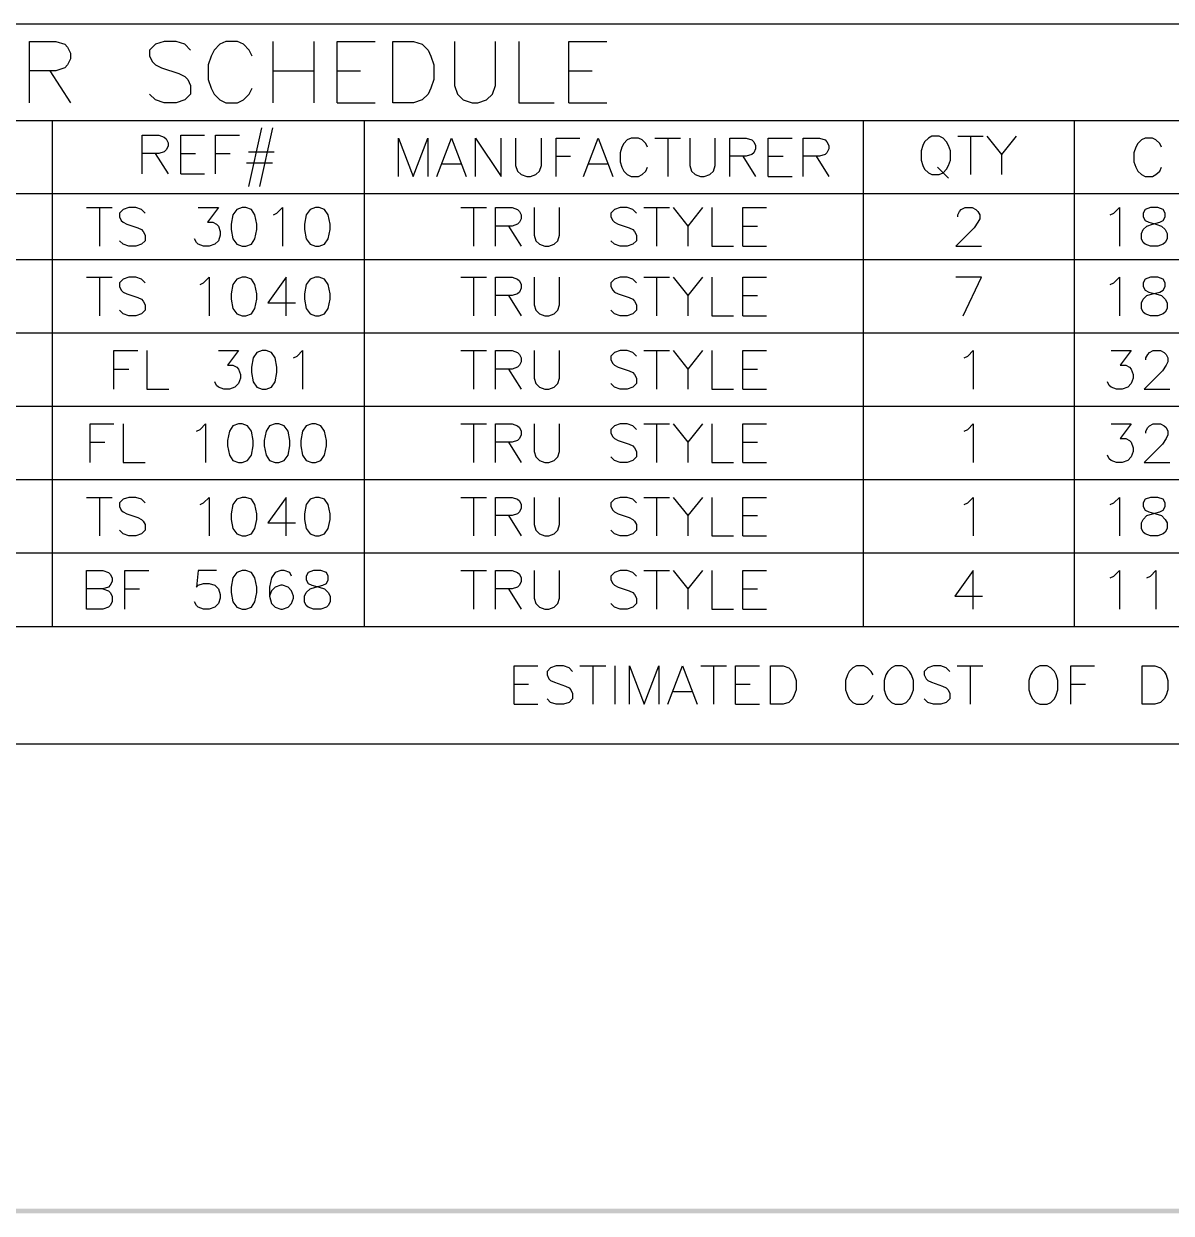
# Paper-space layout 'ISO A1' of a CAD drawing. Extents: x 0 to 817, y 0 to 553.
# Drawn here: x 159.5 to 308.7, y 0 to 154.6 of the extents above; entities that cross this region are included whole.
import ezdxf
from ezdxf.xclip import XClip

# ---------------------------------------------------------------- set-up
doc = ezdxf.new("R2010")
doc.units = 0
doc.header["$XCLIPFRAME"] = 0
doc.layers.add('Schedules', color=7, linetype='Continuous')
doc.layers.add('Text', color=7, linetype='Continuous')

# ---------------------------------------------------------------- blocks, each defined once
blk = doc.blocks.new('Viewport6')
at = {"linetype": 'Continuous', "lineweight": 25, "true_color": 0x000000}
blk.add_hatch(color=18, dxfattribs=at).paths.add_polyline_path([(764.45, 0), (0, 0), (0, 0.59), (764.45, 0.59)])
at = {"layer": 'Schedules', "color": 18, "linetype": 'Continuous', "lineweight": 25, "true_color": 0x000000}
for p, q in [((191.86, 152.32), (191.86, 144.32)), ((197.19, 152.32), (197.19, 144.32)), ((162.9, 148.51), (165.57, 144.32)), ((191.86, 148.51), (197.19, 148.51)), ((200.24, 148.51), (203.29, 148.51)), ((230.34, 148.51), (233.39, 148.51)), ((200.24, 144.32), (205.19, 144.32)), ((230.34, 144.32), (235.29, 144.32)), ((190.38, 141.06), (188.73, 133.44)), ((191.82, 141.06), (190.14, 133.44)), ((241.54, 139.75), (244.86, 139.75)), ((243.21, 139.75), (243.21, 134.75)), ((280.91, 140), (284.23, 140)), ((282.56, 140), (282.56, 135)), ((288.53, 140), (286.62, 137.61)), ((176.58, 137.74), (178.25, 135.11)), ((179.92, 137.74), (181.83, 137.74)), ((184.43, 137.74), (186.33, 137.74)), ((188.73, 137.97), (192.05, 137.97)), ((188.47, 136.55), (191.82, 136.55)), ((213.91, 136.42), (216.31, 136.42)), ((228.69, 137.38), (230.59, 137.38)), ((232.97, 136.42), (235.36, 136.42)), ((252.97, 137.38), (254.64, 134.75)), ((256.29, 137.38), (258.2, 137.38)), ((262.49, 137.38), (264.17, 134.75)), ((179.92, 135.11), (183.01, 135.11)), ((256.29, 134.75), (259.4, 134.75)), ((278.28, 135.96), (279.7, 134.52)), ((167.64, 130.71), (170.99, 130.71)), ((169.32, 130.71), (169.32, 125.71)), ((216.31, 130.71), (219.63, 130.71)), ((217.96, 130.71), (217.96, 125.71)), ((240.12, 130.71), (243.44, 130.71)), ((241.77, 130.71), (241.77, 125.71)), ((247.72, 130.71), (245.81, 128.32)), ((222.49, 128.32), (224.16, 125.71)), ((252.97, 128.32), (254.87, 128.32)), ((252.97, 125.71), (256.06, 125.71)), ((167.64, 121.65), (170.99, 121.65)), ((169.32, 121.65), (169.32, 116.65)), ((216.31, 121.65), (219.63, 121.65)), ((217.96, 121.65), (217.96, 116.65)), ((240.12, 121.65), (243.44, 121.65)), ((241.77, 121.65), (241.77, 116.65)), ((247.72, 121.65), (245.81, 119.28)), ((222.49, 119.28), (224.16, 116.65)), ((252.97, 119.28), (254.87, 119.28)), ((252.97, 116.65), (256.06, 116.65)), ((216.31, 112.12), (219.63, 112.12)), ((217.96, 112.12), (217.96, 107.13)), ((240.12, 112.12), (243.44, 112.12)), ((241.77, 112.12), (241.77, 107.13)), ((247.72, 112.12), (245.81, 109.73)), ((171.22, 109.73), (173.13, 109.73)), ((222.49, 109.73), (224.16, 107.13)), ((252.97, 109.73), (254.87, 109.73)), ((252.97, 107.13), (256.06, 107.13)), ((216.31, 102.6), (219.63, 102.6)), ((217.96, 102.6), (217.96, 97.58)), ((240.12, 102.6), (243.44, 102.6)), ((241.77, 102.6), (241.77, 97.58)), ((247.72, 102.6), (245.81, 100.21)), ((168.13, 100.21), (170.04, 100.21)), ((222.49, 100.21), (224.16, 97.58)), ((252.97, 100.21), (254.87, 100.21)), ((252.97, 97.58), (256.06, 97.58)), ((167.64, 93.05), (170.99, 93.05)), ((169.32, 93.05), (169.32, 88.06)), ((216.31, 93.05), (219.63, 93.05)), ((217.96, 93.05), (217.96, 88.06)), ((240.12, 93.05), (243.44, 93.05)), ((241.77, 93.05), (241.77, 88.06)), ((247.72, 93.05), (245.81, 90.68)), ((222.49, 90.68), (224.16, 88.06)), ((252.97, 90.68), (254.87, 90.68)), ((252.97, 88.06), (256.06, 88.06)), ((216.31, 83.53), (219.63, 83.53)), ((217.96, 83.53), (217.96, 78.53)), ((240.12, 83.53), (243.44, 83.53)), ((241.77, 83.53), (241.77, 78.53)), ((247.72, 83.53), (245.81, 81.16)), ((172.64, 81.16), (174.54, 81.16)), ((222.49, 81.16), (224.16, 78.53)), ((252.97, 81.16), (254.87, 81.16)), ((252.97, 78.53), (256.06, 78.53)), ((96.46, 76.27), (163.2, 76.27)), ((163.2, 76.27), (203.75, 76.27)), ((203.75, 76.27), (268.61, 76.27)), ((268.61, 76.27), (296.06, 76.27)), ((296.06, 76.27), (329.47, 76.27)), ((231.8, 71.14), (235.15, 71.14)), ((233.47, 71.14), (233.47, 66.15)), ((236.33, 71.14), (236.33, 66.15)), ((247.53, 71.14), (250.85, 71.14)), ((249.18, 71.14), (249.18, 66.15)), ((280.85, 71.14), (284.19, 71.14)), ((282.52, 71.14), (282.52, 66.15)), ((223.23, 68.75), (225.13, 68.75)), ((252.04, 68.75), (253.94, 68.75)), ((295.62, 68.75), (297.53, 68.75)), ((243.95, 67.8), (246.32, 67.8)), ((223.23, 66.15), (226.34, 66.15)), ((252.04, 66.15), (255.15, 66.15)), ((96.46, 61.03), (163.2, 61.03)), ((163.2, 61.03), (203.75, 61.03)), ((203.75, 61.03), (268.61, 61.03)), ((268.61, 61.03), (296.06, 61.03)), ((296.06, 61.03), (329.47, 61.03))]:
    blk.add_line(p, q, dxfattribs=at)
for points in [[(7.9, 142.01), (7.9, 154.61), (32.26, 154.61), (63.52, 154.61), (96.46, 154.61), (163.2, 154.61), (203.75, 154.61), (268.61, 154.61), (296.06, 154.61), (329.47, 154.61), (362.89, 154.61), (362.89, 142.01)], [(160.24, 144.32), (160.24, 152.32), (163.66, 152.32), (164.81, 151.94), (165.19, 151.56), (165.57, 150.8), (165.57, 150.03), (165.19, 149.27), (164.81, 148.89), (163.66, 148.51), (160.24, 148.51)], [(181.19, 151.18), (180.43, 151.94), (179.29, 152.32), (177.76, 152.32), (176.62, 151.94), (175.86, 151.18), (175.86, 150.41), (176.24, 149.65), (176.62, 149.27), (177.38, 148.89), (179.67, 148.13), (180.43, 147.75), (180.81, 147.37), (181.19, 146.6), (181.19, 145.46), (180.43, 144.7), (179.29, 144.32), (177.76, 144.32), (176.62, 144.7), (175.86, 145.46)], [(189.19, 150.41), (188.81, 151.18), (188.05, 151.94), (187.29, 152.32), (185.76, 152.32), (185, 151.94), (184.24, 151.18), (183.86, 150.41), (183.48, 149.27), (183.48, 147.37), (183.86, 146.22), (184.24, 145.46), (185, 144.7), (185.76, 144.32), (187.29, 144.32), (188.05, 144.7), (188.81, 145.46), (189.19, 146.22)], [(200.24, 144.32), (200.24, 152.32), (205.19, 152.32)], [(207.48, 144.32), (207.48, 152.32), (210.15, 152.32), (211.29, 151.94), (212.05, 151.18), (212.43, 150.41), (212.81, 149.27), (212.81, 147.37), (212.43, 146.22), (212.05, 145.46), (211.29, 144.7), (210.15, 144.32), (207.48, 144.32)], [(215.48, 152.32), (215.48, 146.6), (215.86, 145.46), (216.62, 144.7), (217.77, 144.32), (218.53, 144.32), (219.67, 144.7), (220.43, 145.46), (220.82, 146.6), (220.82, 152.32)], [(223.86, 152.32), (223.86, 144.32), (228.44, 144.32)], [(230.34, 144.32), (230.34, 152.32), (235.29, 152.32)], [(163.2, 142.01), (96.46, 142.01), (96.46, 132.49)], [(203.75, 142.01), (163.2, 142.01), (163.2, 132.49)], [(268.61, 142.01), (203.75, 142.01), (203.75, 132.49)], [(296.06, 142.01), (268.61, 142.01), (268.61, 132.49)], [(329.47, 142.01), (296.06, 142.01), (296.06, 132.49)], [(174.9, 135.11), (174.9, 140.11), (177.06, 140.11), (177.76, 139.87), (178.02, 139.64), (178.25, 139.15), (178.25, 138.69), (178.02, 138.2), (177.76, 137.97), (177.06, 137.74), (174.9, 137.74)], [(179.92, 135.11), (179.92, 140.11), (183.01, 140.11)], [(184.43, 135.11), (184.43, 140.11), (187.52, 140.11)], [(208.2, 134.75), (208.2, 139.75), (210.1, 134.75), (212.01, 139.75), (212.01, 134.75)], [(213.2, 134.75), (215.1, 139.75), (217.01, 134.75)], [(218.21, 134.75), (218.21, 139.75), (221.54, 134.75), (221.54, 139.75)], [(223.44, 139.75), (223.44, 136.19), (223.67, 135.47), (224.16, 135), (224.88, 134.75), (225.35, 134.75), (226.06, 135), (226.53, 135.47), (226.78, 136.19), (226.78, 139.75)], [(228.69, 134.75), (228.69, 139.75), (231.78, 139.75)], [(232.25, 134.75), (234.15, 139.75), (236.06, 134.75)], [(240.59, 138.56), (240.35, 139.05), (239.87, 139.51), (239.4, 139.75), (238.45, 139.75), (237.96, 139.51), (237.5, 139.05), (237.26, 138.56), (237.01, 137.84), (237.01, 136.66), (237.26, 135.96), (237.5, 135.47), (237.96, 135), (238.45, 134.75), (239.4, 134.75), (239.87, 135), (240.35, 135.47), (240.59, 135.96)], [(246.07, 139.75), (246.07, 136.19), (246.3, 135.47), (246.77, 135), (247.49, 134.75), (247.97, 134.75), (248.67, 135), (249.16, 135.47), (249.39, 136.19), (249.39, 139.75)], [(251.3, 134.75), (251.3, 139.75), (253.43, 139.75), (254.15, 139.51), (254.39, 139.28), (254.64, 138.79), (254.64, 138.33), (254.39, 137.84), (254.15, 137.61), (253.43, 137.38), (251.3, 137.38)], [(256.29, 134.75), (256.29, 139.75), (259.4, 139.75)], [(260.82, 134.75), (260.82, 139.75), (262.96, 139.75), (263.68, 139.51), (263.91, 139.28), (264.17, 138.79), (264.17, 138.33), (263.91, 137.84), (263.68, 137.61), (262.96, 137.38), (260.82, 137.38)], [(277.56, 140), (277.1, 139.75), (276.61, 139.28), (276.38, 138.79), (276.15, 138.09), (276.15, 136.89), (276.38, 136.19), (276.61, 135.7), (277.1, 135.24), (277.56, 135), (278.52, 135), (279, 135.24), (279.47, 135.7), (279.7, 136.19), (279.96, 136.89), (279.96, 138.09), (279.7, 138.79), (279.47, 139.28), (279, 139.75), (278.52, 140), (277.56, 140)], [(284.72, 140), (286.62, 137.61), (286.62, 135)], [(307.41, 138.56), (307.18, 139.05), (306.69, 139.51), (306.22, 139.75), (305.27, 139.75), (304.79, 139.51), (304.32, 139.05), (304.09, 138.56), (303.83, 137.84), (303.83, 136.66), (304.09, 135.96), (304.32, 135.47), (304.79, 135), (305.27, 134.75), (306.22, 134.75), (306.69, 135), (307.18, 135.47), (307.41, 135.96)], [(163.2, 132.49), (96.46, 132.49), (96.46, 123.91)], [(203.75, 132.49), (163.2, 132.49), (163.2, 123.91)], [(268.61, 132.49), (203.75, 132.49), (203.75, 123.91)], [(296.06, 132.49), (268.61, 132.49), (268.61, 123.91)], [(329.47, 132.49), (296.06, 132.49), (296.06, 123.91)], [(175.26, 129.99), (174.8, 130.45), (174.08, 130.71), (173.13, 130.71), (172.41, 130.45), (171.94, 129.99), (171.94, 129.5), (172.17, 129.04), (172.41, 128.8), (172.89, 128.57), (174.31, 128.08), (174.8, 127.85), (175.03, 127.62), (175.26, 127.13), (175.26, 126.41), (174.8, 125.94), (174.08, 125.71), (173.13, 125.71), (172.41, 125.94), (171.94, 126.41)], [(182.16, 130.71), (184.79, 130.71), (183.37, 128.8), (184.07, 128.8), (184.56, 128.57), (184.79, 128.32), (185.02, 127.62), (185.02, 127.13), (184.79, 126.41), (184.32, 125.94), (183.6, 125.71), (182.88, 125.71), (182.16, 125.94), (181.93, 126.18), (181.7, 126.66)], [(187.88, 130.71), (187.18, 130.45), (186.69, 129.76), (186.46, 128.57), (186.46, 127.85), (186.69, 126.66), (187.18, 125.94), (187.88, 125.71), (188.37, 125.71), (189.09, 125.94), (189.55, 126.66), (189.78, 127.85), (189.78, 128.57), (189.55, 129.76), (189.09, 130.45), (188.37, 130.71), (187.88, 130.71)], [(191.94, 129.76), (192.41, 129.99), (193.13, 130.71), (193.13, 125.71)], [(197.4, 130.71), (196.71, 130.45), (196.22, 129.76), (195.99, 128.57), (195.99, 127.85), (196.22, 126.66), (196.71, 125.94), (197.4, 125.71), (197.89, 125.71), (198.61, 125.94), (199.08, 126.66), (199.31, 127.85), (199.31, 128.57), (199.08, 129.76), (198.61, 130.45), (197.89, 130.71), (197.4, 130.71)], [(220.82, 125.71), (220.82, 130.71), (222.97, 130.71), (223.67, 130.45), (223.93, 130.22), (224.16, 129.76), (224.16, 129.27), (223.93, 128.8), (223.67, 128.57), (222.97, 128.32), (220.82, 128.32)], [(225.83, 130.71), (225.83, 127.13), (226.06, 126.41), (226.53, 125.94), (227.25, 125.71), (227.74, 125.71), (228.44, 125.94), (228.92, 126.41), (229.16, 127.13), (229.16, 130.71)], [(239.17, 129.99), (238.68, 130.45), (237.96, 130.71), (237.01, 130.71), (236.31, 130.45), (235.82, 129.99), (235.82, 129.5), (236.06, 129.04), (236.31, 128.8), (236.78, 128.57), (238.21, 128.08), (238.68, 127.85), (238.91, 127.62), (239.17, 127.13), (239.17, 126.41), (238.68, 125.94), (237.96, 125.71), (237.01, 125.71), (236.31, 125.94), (235.82, 126.41)], [(243.91, 130.71), (245.81, 128.32), (245.81, 125.71)], [(248.93, 130.71), (248.93, 125.71), (251.78, 125.71)], [(252.97, 125.71), (252.97, 130.71), (256.06, 130.71)], [(280.91, 129.5), (280.91, 129.76), (281.14, 130.22), (281.37, 130.45), (281.86, 130.71), (282.81, 130.71), (283.28, 130.45), (283.51, 130.22), (283.77, 129.76), (283.77, 129.27), (283.51, 128.8), (283.05, 128.08), (280.65, 125.71), (284, 125.71)], [(300.74, 129.76), (301.23, 129.99), (301.93, 130.71), (301.93, 125.71)], [(305.99, 130.71), (305.27, 130.45), (305.04, 129.99), (305.04, 129.5), (305.27, 129.04), (305.74, 128.8), (306.69, 128.57), (307.41, 128.32), (307.9, 127.85), (308.13, 127.36), (308.13, 126.66), (307.9, 126.18), (307.64, 125.94), (306.94, 125.71), (305.99, 125.71), (305.27, 125.94), (305.04, 126.18), (304.79, 126.66), (304.79, 127.36), (305.04, 127.85), (305.51, 128.32), (306.22, 128.57), (307.18, 128.8), (307.64, 129.04), (307.9, 129.5), (307.9, 129.99), (307.64, 130.45), (306.94, 130.71), (305.99, 130.71)], [(163.2, 123.91), (96.46, 123.91), (96.46, 114.39)], [(203.75, 123.91), (163.2, 123.91), (163.2, 114.39)], [(268.61, 123.91), (203.75, 123.91), (203.75, 114.39)], [(296.06, 123.91), (268.61, 123.91), (268.61, 114.39)], [(329.47, 123.91), (296.06, 123.91), (296.06, 114.39)], [(175.26, 120.93), (174.8, 121.42), (174.08, 121.65), (173.13, 121.65), (172.41, 121.42), (171.94, 120.93), (171.94, 120.46), (172.17, 119.98), (172.41, 119.74), (172.89, 119.51), (174.31, 119.02), (174.8, 118.79), (175.03, 118.56), (175.26, 118.07), (175.26, 117.37), (174.8, 116.89), (174.08, 116.65), (173.13, 116.65), (172.41, 116.89), (171.94, 117.37)], [(182.42, 120.7), (182.88, 120.93), (183.6, 121.65), (183.6, 116.65)], [(187.88, 121.65), (187.18, 121.42), (186.69, 120.7), (186.46, 119.51), (186.46, 118.79), (186.69, 117.61), (187.18, 116.89), (187.88, 116.65), (188.37, 116.65), (189.09, 116.89), (189.55, 117.61), (189.78, 118.79), (189.78, 119.51), (189.55, 120.7), (189.09, 121.42), (188.37, 121.65), (187.88, 121.65)], [(193.59, 116.65), (193.59, 121.65), (191.22, 118.32), (194.8, 118.32)], [(197.4, 121.65), (196.71, 121.42), (196.22, 120.7), (195.99, 119.51), (195.99, 118.79), (196.22, 117.61), (196.71, 116.89), (197.4, 116.65), (197.89, 116.65), (198.61, 116.89), (199.08, 117.61), (199.31, 118.79), (199.31, 119.51), (199.08, 120.7), (198.61, 121.42), (197.89, 121.65), (197.4, 121.65)], [(220.82, 116.65), (220.82, 121.65), (222.97, 121.65), (223.67, 121.42), (223.93, 121.18), (224.16, 120.7), (224.16, 120.23), (223.93, 119.74), (223.67, 119.51), (222.97, 119.28), (220.82, 119.28)], [(225.83, 121.65), (225.83, 118.07), (226.06, 117.37), (226.53, 116.89), (227.25, 116.65), (227.74, 116.65), (228.44, 116.89), (228.92, 117.37), (229.16, 118.07), (229.16, 121.65)], [(239.17, 120.93), (238.68, 121.42), (237.96, 121.65), (237.01, 121.65), (236.31, 121.42), (235.82, 120.93), (235.82, 120.46), (236.06, 119.98), (236.31, 119.74), (236.78, 119.51), (238.21, 119.02), (238.68, 118.79), (238.91, 118.56), (239.17, 118.07), (239.17, 117.37), (238.68, 116.89), (237.96, 116.65), (237.01, 116.65), (236.31, 116.89), (235.82, 117.37)], [(243.91, 121.65), (245.81, 119.28), (245.81, 116.65)], [(248.93, 121.65), (248.93, 116.65), (251.78, 116.65)], [(252.97, 116.65), (252.97, 121.65), (256.06, 121.65)], [(281.61, 116.65), (284, 121.65), (280.65, 121.65)], [(300.74, 120.7), (301.23, 120.93), (301.93, 121.65), (301.93, 116.65)], [(305.99, 121.65), (305.27, 121.42), (305.04, 120.93), (305.04, 120.46), (305.27, 119.98), (305.74, 119.74), (306.69, 119.51), (307.41, 119.28), (307.9, 118.79), (308.13, 118.32), (308.13, 117.61), (307.9, 117.12), (307.64, 116.89), (306.94, 116.65), (305.99, 116.65), (305.27, 116.89), (305.04, 117.12), (304.79, 117.61), (304.79, 118.32), (305.04, 118.79), (305.51, 119.28), (306.22, 119.51), (307.18, 119.74), (307.64, 119.98), (307.9, 120.46), (307.9, 120.93), (307.64, 121.42), (306.94, 121.65), (305.99, 121.65)], [(163.2, 114.39), (96.46, 114.39), (96.46, 104.86)], [(203.75, 114.39), (163.2, 114.39), (163.2, 104.86)], [(268.61, 114.39), (203.75, 114.39), (203.75, 104.86)], [(296.06, 114.39), (268.61, 114.39), (268.61, 104.86)], [(329.47, 114.39), (296.06, 114.39), (296.06, 104.86)], [(171.22, 107.13), (171.22, 112.12), (174.31, 112.12)], [(175.5, 112.12), (175.5, 107.13), (178.35, 107.13)], [(184.79, 112.12), (187.41, 112.12), (185.97, 110.22), (186.69, 110.22), (187.18, 109.98), (187.41, 109.73), (187.65, 109.03), (187.65, 108.55), (187.41, 107.83), (186.93, 107.36), (186.23, 107.13), (185.51, 107.13), (184.79, 107.36), (184.56, 107.59), (184.32, 108.08)], [(190.5, 112.12), (189.78, 111.89), (189.32, 111.17), (189.09, 109.98), (189.09, 109.27), (189.32, 108.08), (189.78, 107.36), (190.5, 107.13), (190.99, 107.13), (191.69, 107.36), (192.18, 108.08), (192.41, 109.27), (192.41, 109.98), (192.18, 111.17), (191.69, 111.89), (190.99, 112.12), (190.5, 112.12)], [(194.55, 111.17), (195.03, 111.4), (195.75, 112.12), (195.75, 107.13)], [(220.82, 107.13), (220.82, 112.12), (222.97, 112.12), (223.67, 111.89), (223.93, 111.64), (224.16, 111.17), (224.16, 110.68), (223.93, 110.22), (223.67, 109.98), (222.97, 109.73), (220.82, 109.73)], [(225.83, 112.12), (225.83, 108.55), (226.06, 107.83), (226.53, 107.36), (227.25, 107.13), (227.74, 107.13), (228.44, 107.36), (228.92, 107.83), (229.16, 108.55), (229.16, 112.12)], [(239.17, 111.4), (238.68, 111.89), (237.96, 112.12), (237.01, 112.12), (236.31, 111.89), (235.82, 111.4), (235.82, 110.94), (236.06, 110.45), (236.31, 110.22), (236.78, 109.98), (238.21, 109.5), (238.68, 109.27), (238.91, 109.03), (239.17, 108.55), (239.17, 107.83), (238.68, 107.36), (237.96, 107.13), (237.01, 107.13), (236.31, 107.36), (235.82, 107.83)], [(243.91, 112.12), (245.81, 109.73), (245.81, 107.13)], [(248.93, 112.12), (248.93, 107.13), (251.78, 107.13)], [(252.97, 107.13), (252.97, 112.12), (256.06, 112.12)], [(281.73, 111.17), (282.22, 111.4), (282.92, 112.12), (282.92, 107.13)], [(300.87, 112.12), (303.47, 112.12), (302.05, 110.22), (302.77, 110.22), (303.24, 109.98), (303.47, 109.73), (303.73, 109.03), (303.73, 108.55), (303.47, 107.83), (303.01, 107.36), (302.29, 107.13), (301.57, 107.13), (300.87, 107.36), (300.62, 107.59), (300.38, 108.08)], [(305.38, 110.94), (305.38, 111.17), (305.63, 111.64), (305.86, 111.89), (306.33, 112.12), (307.28, 112.12), (307.77, 111.89), (308, 111.64), (308.24, 111.17), (308.24, 110.68), (308, 110.22), (307.54, 109.5), (305.15, 107.13), (308.49, 107.13)], [(163.2, 104.86), (96.46, 104.86), (96.46, 95.32)], [(203.75, 104.86), (163.2, 104.86), (163.2, 95.32)], [(268.61, 104.86), (203.75, 104.86), (203.75, 95.32)], [(296.06, 104.86), (268.61, 104.86), (268.61, 95.32)], [(329.47, 104.86), (296.06, 104.86), (296.06, 95.32)], [(168.13, 97.58), (168.13, 102.6), (171.22, 102.6)], [(172.41, 102.6), (172.41, 97.58), (175.26, 97.58)], [(181.93, 101.65), (182.42, 101.88), (183.12, 102.6), (183.12, 97.58)], [(187.41, 102.6), (186.69, 102.34), (186.23, 101.65), (185.97, 100.44), (185.97, 99.74), (186.23, 98.53), (186.69, 97.83), (187.41, 97.58), (187.88, 97.58), (188.6, 97.83), (189.09, 98.53), (189.32, 99.74), (189.32, 100.44), (189.09, 101.65), (188.6, 102.34), (187.88, 102.6), (187.41, 102.6)], [(192.18, 102.6), (191.46, 102.34), (190.99, 101.65), (190.74, 100.44), (190.74, 99.74), (190.99, 98.53), (191.46, 97.83), (192.18, 97.58), (192.64, 97.58), (193.36, 97.83), (193.85, 98.53), (194.08, 99.74), (194.08, 100.44), (193.85, 101.65), (193.36, 102.34), (192.64, 102.6), (192.18, 102.6)], [(196.94, 102.6), (196.22, 102.34), (195.75, 101.65), (195.5, 100.44), (195.5, 99.74), (195.75, 98.53), (196.22, 97.83), (196.94, 97.58), (197.4, 97.58), (198.12, 97.83), (198.61, 98.53), (198.84, 99.74), (198.84, 100.44), (198.61, 101.65), (198.12, 102.34), (197.4, 102.6), (196.94, 102.6)], [(220.82, 97.58), (220.82, 102.6), (222.97, 102.6), (223.67, 102.34), (223.93, 102.11), (224.16, 101.65), (224.16, 101.16), (223.93, 100.69), (223.67, 100.44), (222.97, 100.21), (220.82, 100.21)], [(225.83, 102.6), (225.83, 99.02), (226.06, 98.3), (226.53, 97.83), (227.25, 97.58), (227.74, 97.58), (228.44, 97.83), (228.92, 98.3), (229.16, 99.02), (229.16, 102.6)], [(239.17, 101.88), (238.68, 102.34), (237.96, 102.6), (237.01, 102.6), (236.31, 102.34), (235.82, 101.88), (235.82, 101.39), (236.06, 100.93), (236.31, 100.69), (236.78, 100.44), (238.21, 99.97), (238.68, 99.74), (238.91, 99.49), (239.17, 99.02), (239.17, 98.3), (238.68, 97.83), (237.96, 97.58), (237.01, 97.58), (236.31, 97.83), (235.82, 98.3)], [(243.91, 102.6), (245.81, 100.21), (245.81, 97.58)], [(248.93, 102.6), (248.93, 97.58), (251.78, 97.58)], [(252.97, 97.58), (252.97, 102.6), (256.06, 102.6)], [(281.73, 101.65), (282.22, 101.88), (282.92, 102.6), (282.92, 97.58)], [(300.87, 102.6), (303.47, 102.6), (302.05, 100.69), (302.77, 100.69), (303.24, 100.44), (303.47, 100.21), (303.73, 99.49), (303.73, 99.02), (303.47, 98.3), (303.01, 97.83), (302.29, 97.58), (301.57, 97.58), (300.87, 97.83), (300.62, 98.07), (300.38, 98.53)], [(305.38, 101.39), (305.38, 101.65), (305.63, 102.11), (305.86, 102.34), (306.33, 102.6), (307.28, 102.6), (307.77, 102.34), (308, 102.11), (308.24, 101.65), (308.24, 101.16), (308, 100.69), (307.54, 99.97), (305.15, 97.58), (308.49, 97.58)], [(163.2, 95.32), (96.46, 95.32), (96.46, 85.79)], [(203.75, 95.32), (163.2, 95.32), (163.2, 85.79)], [(268.61, 95.32), (203.75, 95.32), (203.75, 85.79)], [(296.06, 95.32), (268.61, 95.32), (268.61, 85.79)], [(329.47, 95.32), (296.06, 95.32), (296.06, 85.79)], [(175.26, 92.35), (174.8, 92.82), (174.08, 93.05), (173.13, 93.05), (172.41, 92.82), (171.94, 92.35), (171.94, 91.87), (172.17, 91.4), (172.41, 91.15), (172.89, 90.91), (174.31, 90.45), (174.8, 90.19), (175.03, 89.96), (175.26, 89.5), (175.26, 88.78), (174.8, 88.29), (174.08, 88.06), (173.13, 88.06), (172.41, 88.29), (171.94, 88.78)], [(182.42, 92.1), (182.88, 92.35), (183.6, 93.05), (183.6, 88.06)], [(187.88, 93.05), (187.18, 92.82), (186.69, 92.1), (186.46, 90.91), (186.46, 90.19), (186.69, 89.01), (187.18, 88.29), (187.88, 88.06), (188.37, 88.06), (189.09, 88.29), (189.55, 89.01), (189.78, 90.19), (189.78, 90.91), (189.55, 92.1), (189.09, 92.82), (188.37, 93.05), (187.88, 93.05)], [(193.59, 88.06), (193.59, 93.05), (191.22, 89.73), (194.8, 89.73)], [(197.4, 93.05), (196.71, 92.82), (196.22, 92.1), (195.99, 90.91), (195.99, 90.19), (196.22, 89.01), (196.71, 88.29), (197.4, 88.06), (197.89, 88.06), (198.61, 88.29), (199.08, 89.01), (199.31, 90.19), (199.31, 90.91), (199.08, 92.1), (198.61, 92.82), (197.89, 93.05), (197.4, 93.05)], [(220.82, 88.06), (220.82, 93.05), (222.97, 93.05), (223.67, 92.82), (223.93, 92.59), (224.16, 92.1), (224.16, 91.63), (223.93, 91.15), (223.67, 90.91), (222.97, 90.68), (220.82, 90.68)], [(225.83, 93.05), (225.83, 89.5), (226.06, 88.78), (226.53, 88.29), (227.25, 88.06), (227.74, 88.06), (228.44, 88.29), (228.92, 88.78), (229.16, 89.5), (229.16, 93.05)], [(239.17, 92.35), (238.68, 92.82), (237.96, 93.05), (237.01, 93.05), (236.31, 92.82), (235.82, 92.35), (235.82, 91.87), (236.06, 91.4), (236.31, 91.15), (236.78, 90.91), (238.21, 90.45), (238.68, 90.19), (238.91, 89.96), (239.17, 89.5), (239.17, 88.78), (238.68, 88.29), (237.96, 88.06), (237.01, 88.06), (236.31, 88.29), (235.82, 88.78)], [(243.91, 93.05), (245.81, 90.68), (245.81, 88.06)], [(248.93, 93.05), (248.93, 88.06), (251.78, 88.06)], [(252.97, 88.06), (252.97, 93.05), (256.06, 93.05)], [(281.73, 92.1), (282.22, 92.35), (282.92, 93.05), (282.92, 88.06)], [(300.74, 92.1), (301.23, 92.35), (301.93, 93.05), (301.93, 88.06)], [(305.99, 93.05), (305.27, 92.82), (305.04, 92.35), (305.04, 91.87), (305.27, 91.4), (305.74, 91.15), (306.69, 90.91), (307.41, 90.68), (307.9, 90.19), (308.13, 89.73), (308.13, 89.01), (307.9, 88.54), (307.64, 88.29), (306.94, 88.06), (305.99, 88.06), (305.27, 88.29), (305.04, 88.54), (304.79, 89.01), (304.79, 89.73), (305.04, 90.19), (305.51, 90.68), (306.22, 90.91), (307.18, 91.15), (307.64, 91.4), (307.9, 91.87), (307.9, 92.35), (307.64, 92.82), (306.94, 93.05), (305.99, 93.05)], [(163.2, 85.79), (96.46, 85.79), (96.46, 76.27)], [(203.75, 85.79), (163.2, 85.79), (163.2, 76.27)], [(268.61, 85.79), (203.75, 85.79), (203.75, 76.27)], [(296.06, 85.79), (268.61, 85.79), (268.61, 76.27)], [(329.47, 85.79), (296.06, 85.79), (296.06, 76.27)], [(169.78, 81.16), (170.5, 80.9), (170.73, 80.67), (170.99, 80.2), (170.99, 79.48), (170.73, 79), (170.5, 78.76), (169.78, 78.53), (167.64, 78.53), (167.64, 83.53), (169.78, 83.53), (170.5, 83.29), (170.73, 83.06), (170.99, 82.57), (170.99, 82.11), (170.73, 81.62), (170.5, 81.39), (169.78, 81.16), (167.64, 81.16)], [(172.64, 78.53), (172.64, 83.53), (175.75, 83.53)], [(184.56, 83.53), (182.16, 83.53), (181.93, 81.39), (182.16, 81.62), (182.88, 81.85), (183.6, 81.85), (184.32, 81.62), (184.79, 81.16), (185.02, 80.44), (185.02, 79.95), (184.79, 79.25), (184.32, 78.76), (183.6, 78.53), (182.88, 78.53), (182.16, 78.76), (181.93, 79), (181.7, 79.48)], [(187.88, 83.53), (187.18, 83.29), (186.69, 82.57), (186.46, 81.39), (186.46, 80.67), (186.69, 79.48), (187.18, 78.76), (187.88, 78.53), (188.37, 78.53), (189.09, 78.76), (189.55, 79.48), (189.78, 80.67), (189.78, 81.39), (189.55, 82.57), (189.09, 83.29), (188.37, 83.53), (187.88, 83.53)], [(194.31, 82.81), (194.08, 83.29), (193.36, 83.53), (192.9, 83.53), (192.18, 83.29), (191.69, 82.57), (191.46, 81.39), (191.46, 80.2), (191.69, 79.25), (192.18, 78.76), (192.9, 78.53), (193.13, 78.53), (193.85, 78.76), (194.31, 79.25), (194.55, 79.95), (194.55, 80.2), (194.31, 80.9), (193.85, 81.39), (193.13, 81.62), (192.9, 81.62), (192.18, 81.39), (191.69, 80.9), (191.46, 80.2)], [(197.17, 83.53), (196.45, 83.29), (196.22, 82.81), (196.22, 82.34), (196.45, 81.85), (196.94, 81.62), (197.89, 81.39), (198.61, 81.16), (199.08, 80.67), (199.31, 80.2), (199.31, 79.48), (199.08, 79), (198.84, 78.76), (198.12, 78.53), (197.17, 78.53), (196.45, 78.76), (196.22, 79), (195.99, 79.48), (195.99, 80.2), (196.22, 80.67), (196.71, 81.16), (197.4, 81.39), (198.36, 81.62), (198.84, 81.85), (199.08, 82.34), (199.08, 82.81), (198.84, 83.29), (198.12, 83.53), (197.17, 83.53)], [(220.82, 78.53), (220.82, 83.53), (222.97, 83.53), (223.67, 83.29), (223.93, 83.06), (224.16, 82.57), (224.16, 82.11), (223.93, 81.62), (223.67, 81.39), (222.97, 81.16), (220.82, 81.16)], [(225.83, 83.53), (225.83, 79.95), (226.06, 79.25), (226.53, 78.76), (227.25, 78.53), (227.74, 78.53), (228.44, 78.76), (228.92, 79.25), (229.16, 79.95), (229.16, 83.53)], [(239.17, 82.81), (238.68, 83.29), (237.96, 83.53), (237.01, 83.53), (236.31, 83.29), (235.82, 82.81), (235.82, 82.34), (236.06, 81.85), (236.31, 81.62), (236.78, 81.39), (238.21, 80.9), (238.68, 80.67), (238.91, 80.44), (239.17, 79.95), (239.17, 79.25), (238.68, 78.76), (237.96, 78.53), (237.01, 78.53), (236.31, 78.76), (235.82, 79.25)], [(243.91, 83.53), (245.81, 81.16), (245.81, 78.53)], [(248.93, 83.53), (248.93, 78.53), (251.78, 78.53)], [(252.97, 78.53), (252.97, 83.53), (256.06, 83.53)], [(282.92, 78.53), (282.92, 83.53), (280.55, 80.2), (284.13, 80.2)], [(300.74, 82.57), (301.23, 82.81), (301.93, 83.53), (301.93, 78.53)], [(305.51, 82.57), (305.99, 82.81), (306.69, 83.53), (306.69, 78.53)], [(223.23, 66.15), (223.23, 71.14), (226.34, 71.14)], [(230.85, 70.42), (230.38, 70.91), (229.66, 71.14), (228.71, 71.14), (227.99, 70.91), (227.53, 70.42), (227.53, 69.96), (227.76, 69.47), (227.99, 69.24), (228.48, 69.01), (229.9, 68.52), (230.38, 68.29), (230.62, 68.05), (230.85, 67.57), (230.85, 66.85), (230.38, 66.38), (229.66, 66.15), (228.71, 66.15), (227.99, 66.38), (227.53, 66.85)], [(238.24, 66.15), (238.24, 71.14), (240.14, 66.15), (242.05, 71.14), (242.05, 66.15)], [(243.23, 66.15), (245.14, 71.14), (247.04, 66.15)], [(252.04, 66.15), (252.04, 71.14), (255.15, 71.14)], [(256.57, 66.15), (256.57, 71.14), (258.24, 71.14), (258.96, 70.91), (259.42, 70.42), (259.66, 69.96), (259.91, 69.24), (259.91, 68.05), (259.66, 67.33), (259.42, 66.85), (258.96, 66.38), (258.24, 66.15), (256.57, 66.15)], [(269.9, 69.96), (269.67, 70.42), (269.18, 70.91), (268.72, 71.14), (267.76, 71.14), (267.28, 70.91), (266.81, 70.42), (266.58, 69.96), (266.32, 69.24), (266.32, 68.05), (266.58, 67.33), (266.81, 66.85), (267.28, 66.38), (267.76, 66.15), (268.72, 66.15), (269.18, 66.38), (269.67, 66.85), (269.9, 67.33)], [(272.76, 71.14), (272.29, 70.91), (271.81, 70.42), (271.57, 69.96), (271.34, 69.24), (271.34, 68.05), (271.57, 67.33), (271.81, 66.85), (272.29, 66.38), (272.76, 66.15), (273.71, 66.15), (274.2, 66.38), (274.66, 66.85), (274.9, 67.33), (275.15, 68.05), (275.15, 69.24), (274.9, 69.96), (274.66, 70.42), (274.2, 70.91), (273.71, 71.14), (272.76, 71.14)], [(279.89, 70.42), (279.43, 70.91), (278.71, 71.14), (277.75, 71.14), (277.04, 70.91), (276.57, 70.42), (276.57, 69.96), (276.8, 69.47), (277.04, 69.24), (277.52, 69.01), (278.94, 68.52), (279.43, 68.29), (279.66, 68.05), (279.89, 67.57), (279.89, 66.85), (279.43, 66.38), (278.71, 66.15), (277.75, 66.15), (277.04, 66.38), (276.57, 66.85)], [(291.58, 71.14), (291.09, 70.91), (290.62, 70.42), (290.37, 69.96), (290.14, 69.24), (290.14, 68.05), (290.37, 67.33), (290.62, 66.85), (291.09, 66.38), (291.58, 66.15), (292.53, 66.15), (293, 66.38), (293.48, 66.85), (293.71, 67.33), (293.95, 68.05), (293.95, 69.24), (293.71, 69.96), (293.48, 70.42), (293, 70.91), (292.53, 71.14), (291.58, 71.14)], [(295.62, 66.15), (295.62, 71.14), (298.71, 71.14)], [(304.91, 66.15), (304.91, 71.14), (306.56, 71.14), (307.28, 70.91), (307.77, 70.42), (308, 69.96), (308.24, 69.24), (308.24, 68.05), (308, 67.33), (307.77, 66.85), (307.28, 66.38), (306.56, 66.15), (304.91, 66.15)]]:
    blk.add_lwpolyline(points, dxfattribs=at)

psp = doc.layouts.new('ISO A1')

# ---------------------------------------------------------------- block references
at = {"layer": 'Text', "color": 7, "linetype": 'Continuous', "lineweight": 25}
ref = psp.add_blockref('Viewport6', (0, 0), dxfattribs=at)
XClip(ref).set_block_clipping_path([(0, 0), (829.4124879777, 558.4124870243)])

doc.saveas('drawing.dxf')
